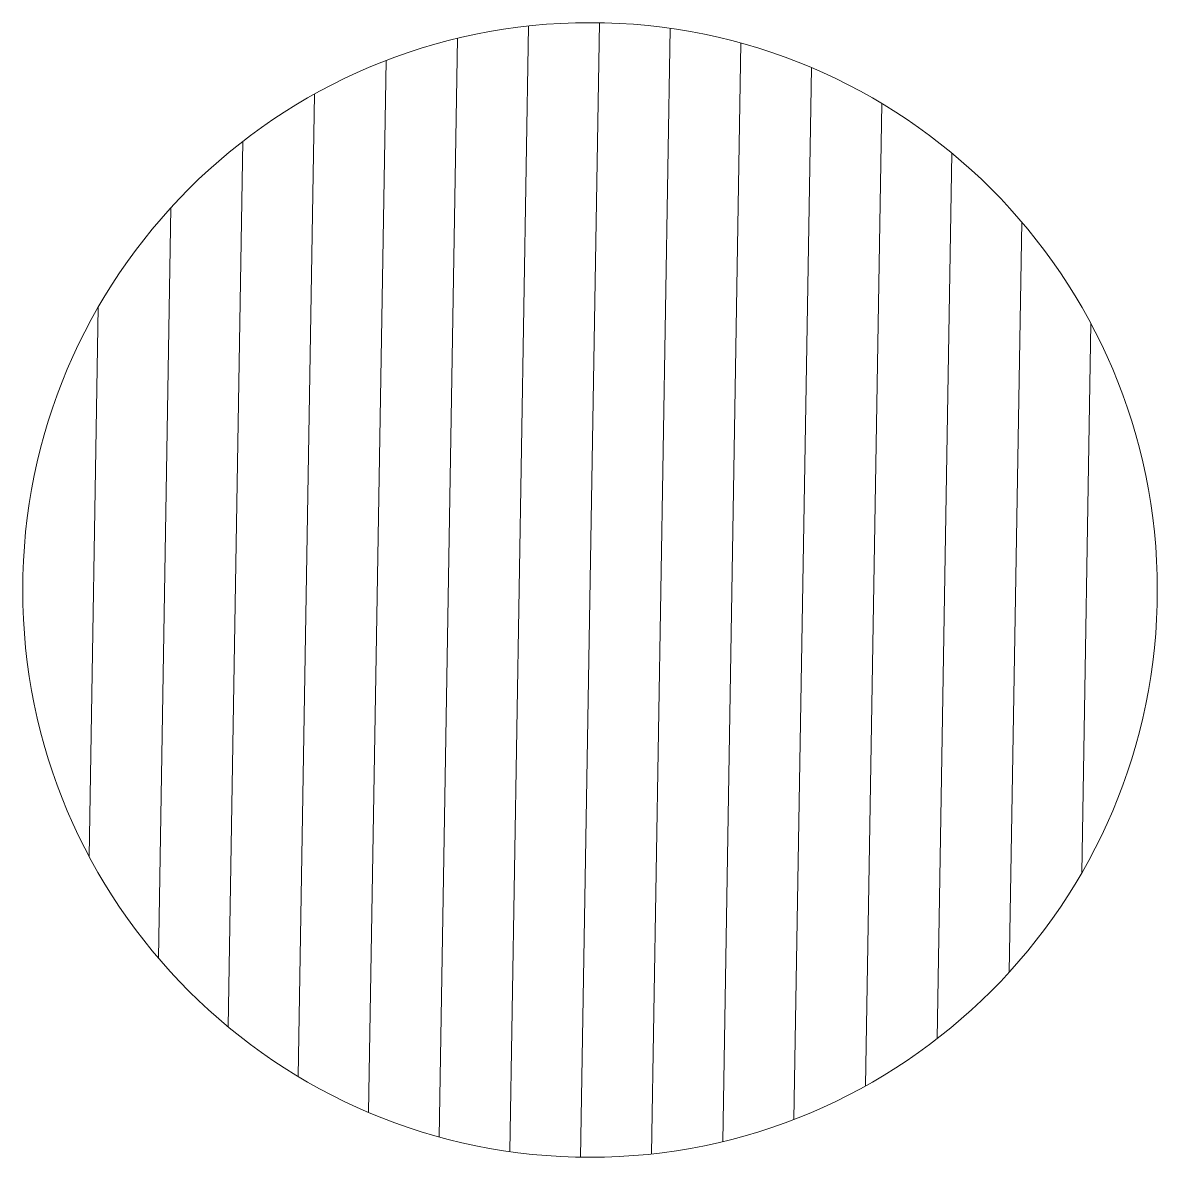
# Model space of a CAD drawing. Header units: inches. Extents: x -10205 to 13964, y -460 to 30702.
# Drawn here: x -4761.05 to -4743.05, y 6836.46 to 6854.46 of the extents above; entities that cross this region are included whole.
import ezdxf

# ---------------------------------------------------------------- set-up
doc = ezdxf.new("R2010")
doc.units = ezdxf.units.IN
doc.header["$MEASUREMENT"] = 0
doc.layers.add('00base_6150001_dwg', color=147, linetype='Continuous', lineweight=13)
doc.layers.add('E_Survey_Property_Iron', color=147, linetype='Continuous', lineweight=13)

# ---------------------------------------------------------------- blocks, each defined once
blk = doc.blocks.new('00base_6150001_dwg-1748108-SITE PLAN - CAD FILE')
at = {"layer": 'E_Survey_Property_Iron'}
for p, q in [((4035416.519, 3370437.099), (4035425.233, 3370437.099)), ((4035414.923, 3370435.974), (4035426.829, 3370435.974)), ((4035413.85, 3370434.849), (4035427.902, 3370434.849)), ((4035413.082, 3370433.724), (4035428.67, 3370433.724)), ((4035412.533, 3370432.599), (4035429.219, 3370432.599)), ((4035412.162, 3370431.474), (4035429.59, 3370431.474)), ((4035411.947, 3370430.349), (4035429.805, 3370430.349)), ((4035411.876, 3370429.224), (4035429.876, 3370429.224)), ((4035411.947, 3370428.099), (4035429.805, 3370428.099)), ((4035412.162, 3370426.974), (4035429.59, 3370426.974)), ((4035412.533, 3370425.849), (4035429.219, 3370425.849)), ((4035413.082, 3370424.724), (4035428.67, 3370424.724)), ((4035413.85, 3370423.599), (4035427.902, 3370423.599)), ((4035414.923, 3370422.474), (4035426.829, 3370422.474)), ((4035416.519, 3370421.349), (4035425.233, 3370421.349))]:
    blk.add_line(p, q, dxfattribs=at)
blk.add_circle((4035420.876, 3370429.224), 9, dxfattribs=at)

msp = doc.modelspace()

# ---------------------------------------------------------------- block references
at = {"layer": '00base_6150001_dwg', "rotation": 89.04760487178136}
msp.add_blockref('00base_6150001_dwg-1748108-SITE PLAN - CAD FILE', (3298136.139, -4084040.072), dxfattribs=at)

doc.saveas('drawing.dxf')
